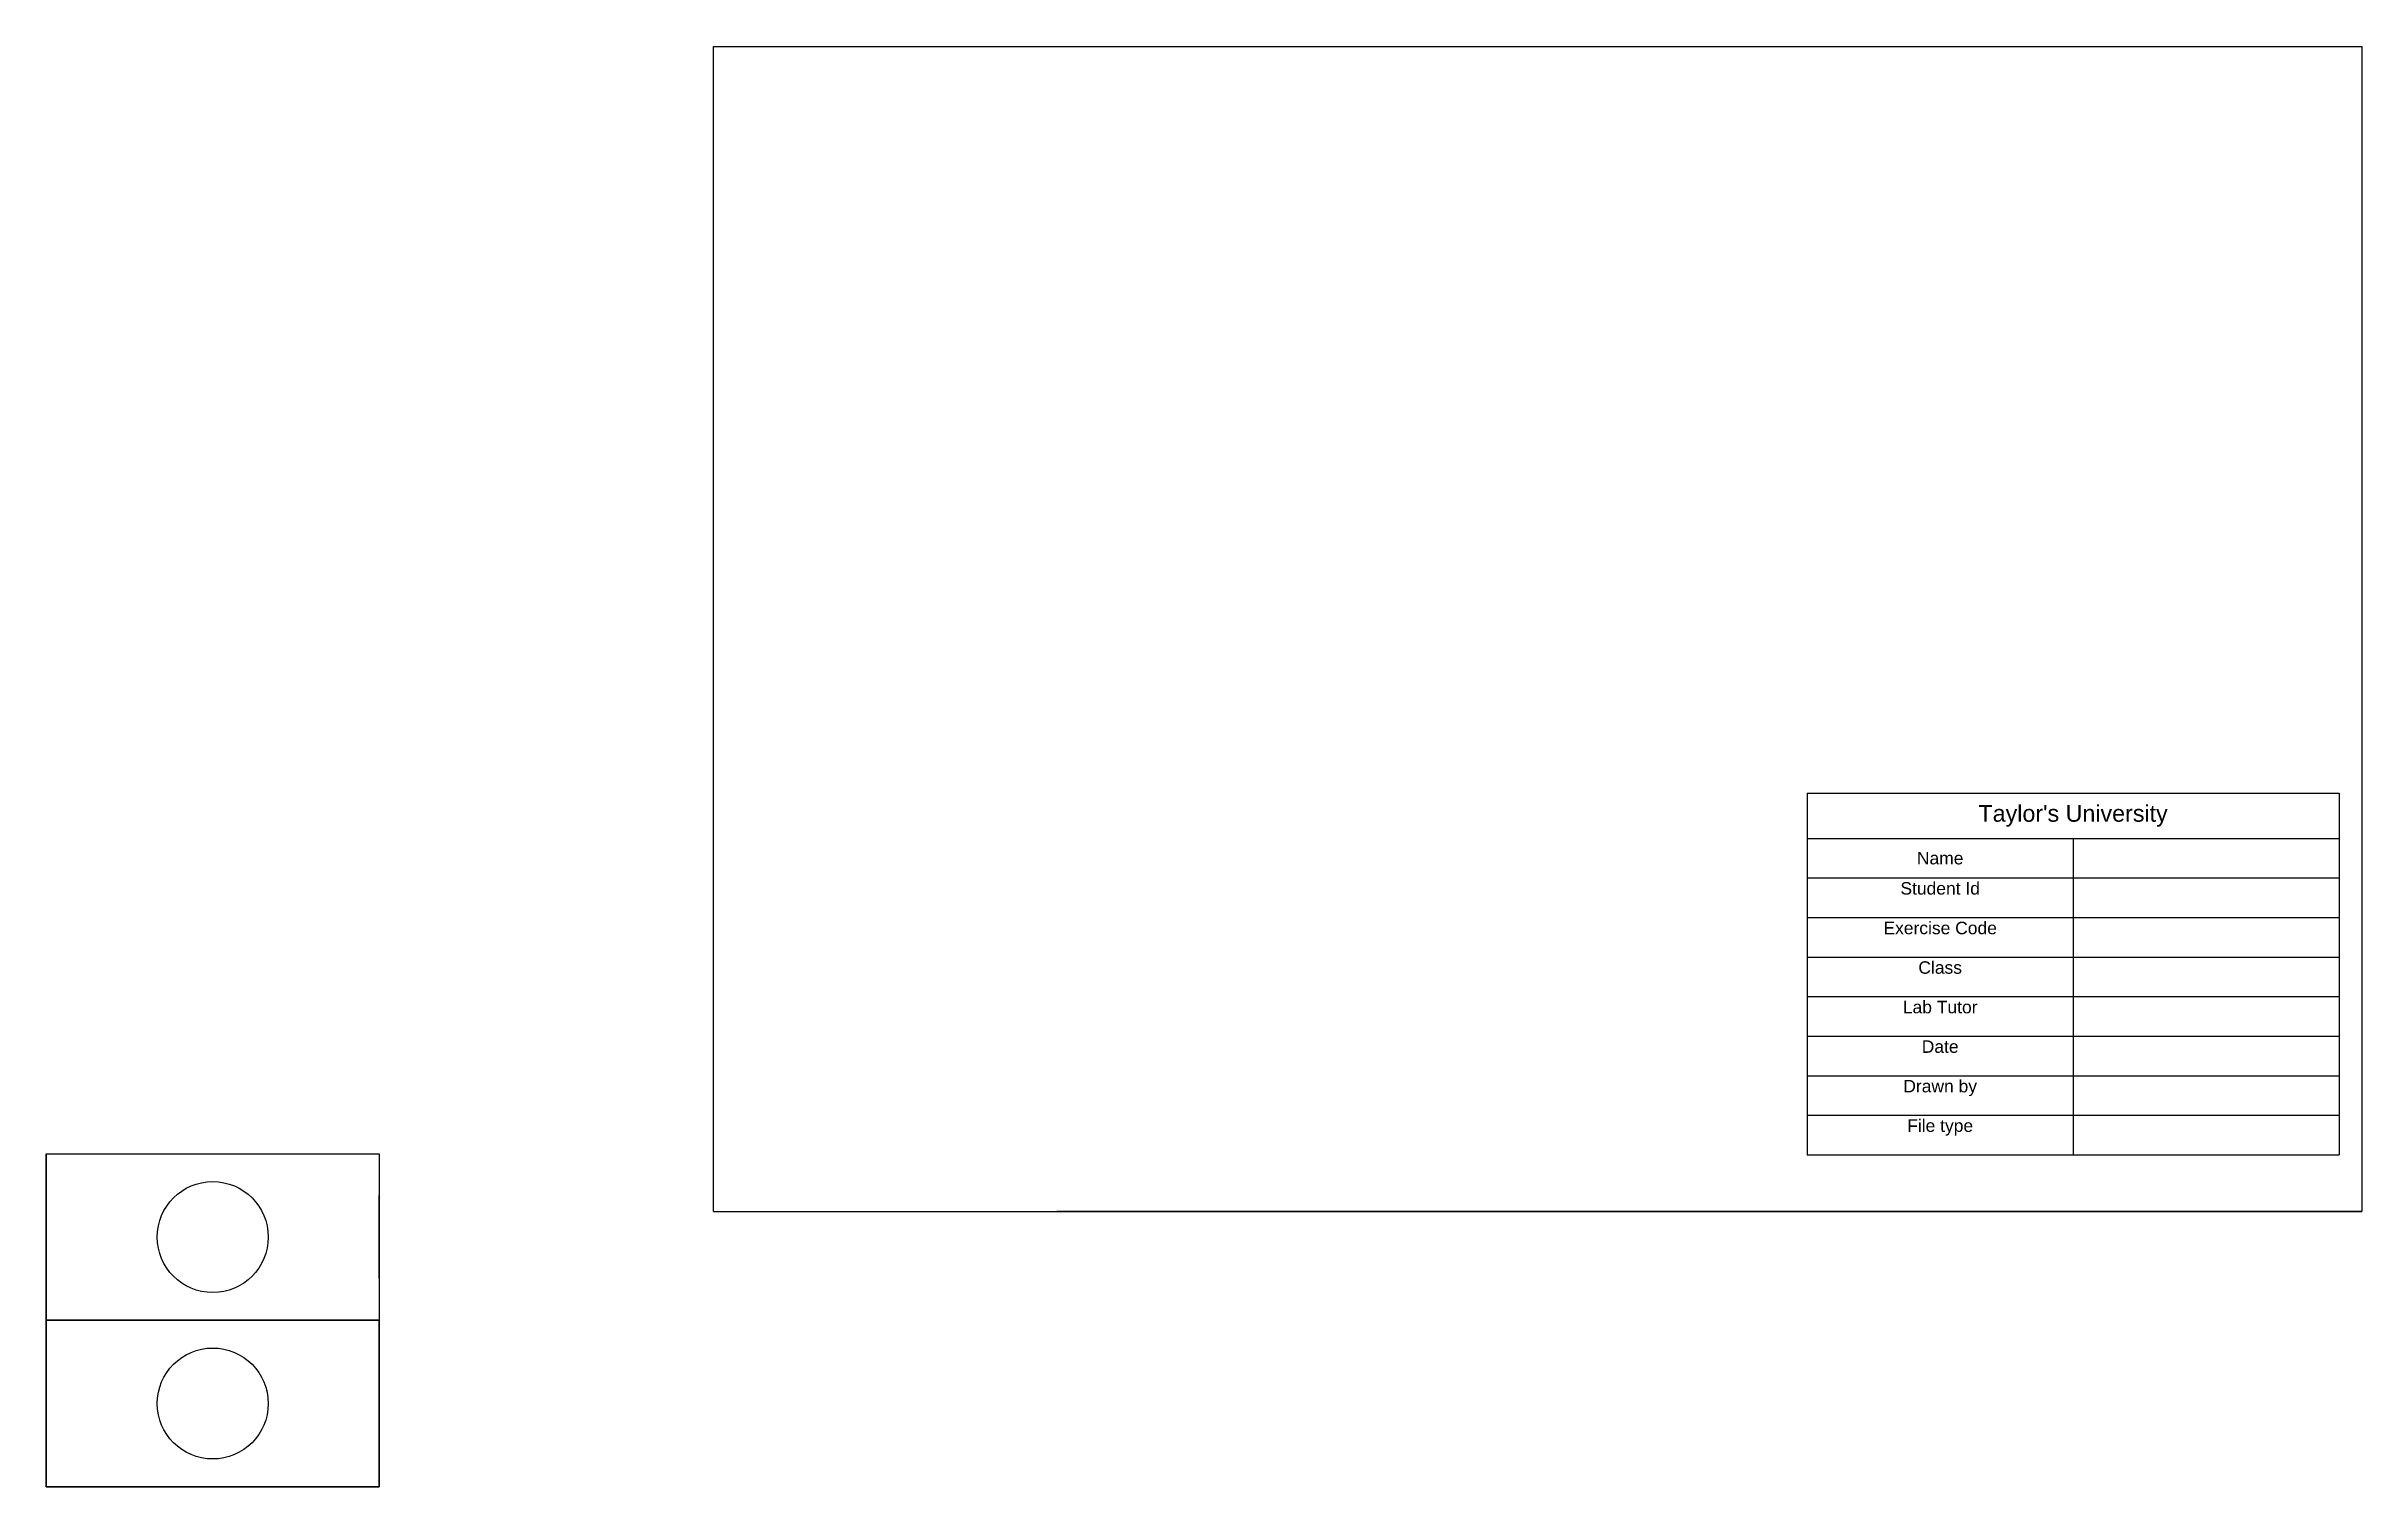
# Model space of a CAD drawing. Header units: millimetres. Extents: x 1771 to 3440, y 1217 to 2255.
import ezdxf

# ---------------------------------------------------------------- set-up
doc = ezdxf.new("R2010")
doc.units = ezdxf.units.MM
doc.styles.get("Standard").update_dxf_attribs({"font": 'arial.ttf'})

# ---------------------------------------------------------------- blocks, each defined once
blk = doc.blocks.new('*T1')
at = {"color": 0, "linetype": 'ByBlock', "lineweight": -2, "transparency": 16777216}
for p, q in [((0, 0), (383.4, 0)), ((0, 0), (0, -260.7)), ((383.4, 0), (383.4, -260.7)), ((0, -32.5), (383.4, -32.5)), ((191.7, -32.5), (191.7, -260.7)), ((0, -61), (383.4, -61)), ((0, -89.6), (383.4, -89.6)), ((0, -118.1), (383.4, -118.1)), ((0, -146.6), (383.4, -146.6)), ((0, -175.1), (383.4, -175.1)), ((0, -203.6), (383.4, -203.6)), ((0, -232.1), (383.4, -232.1)), ((0, -260.7), (383.4, -260.7))]:
    blk.add_line(p, q, dxfattribs=at)
at = {"color": 0, "transparency": 16777216}
for s, insert, char_height, width, attachment_point in [("Taylor's University", (191.7, -16.3), 12, 377.447, 5), ('Name', (95.9, -46.8), 9, 185.724, 5), ('Student Id', (95.9, -64), 9, 185.724, 2), ('Exercise Code', (95.9, -92.6), 9, 185.724, 2), ('Class', (95.9, -121.1), 9, 185.724, 2), ('Lab Tutor', (95.9, -149.6), 9, 185.724, 2), ('Date', (95.9, -178.1), 9, 185.724, 2), ('Drawn by', (95.9, -206.6), 9, 185.724, 2), ('File type', (95.9, -235.1), 9, 185.724, 2)]:
    blk.add_mtext(s, dxfattribs=dict(at, insert=insert, char_height=char_height, width=width, attachment_point=attachment_point))

msp = doc.modelspace()

# ---------------------------------------------------------------- linework, layer by layer
for p, q in [((2252, 2254.9), (3440, 2254.9)), ((2252, 1608.8), (2252, 2254.9)), ((3440, 2254.9), (3440, 1414.9)), ((2252, 1414.9), (2252, 1608.8)), ((1771.2, 1396.5, 90), (1771.2, 1456.5, 90)), ((1771.2, 1456.5, 90), (1891.2, 1456.5, 90)), ((1771.2, 1456.5, 90), (1771.2, 1456.5)), ((1771.2, 1456.5), (1771.2, 1336.5)), ((1771.2, 1456.5), (2011.2, 1456.5)), ((1891.2, 1456.5, 90), (2011.2, 1456.5, 90)), ((2011.2, 1456.5, 90), (2011.2, 1396.5, 90)), ((2011.2, 1456.5, 90), (2011.2, 1456.5, 45)), ((2011.2, 1456.5, 45), (2011.2, 1456.5)), ((2011.2, 1456.5), (2011.2, 1336.5)), ((2252, 1414.9), (3440, 1414.9)), ((3440, 1414.9), (2499.8, 1414.9)), ((1771.2, 1336.5, 90), (1771.2, 1396.5, 90)), ((2011.2, 1396.5, 90), (2011.2, 1336.5, 90)), ((1771.2, 1216.5, 30), (1771.2, 1336.5, 30)), ((1771.2, 1336.5, 30), (2011.2, 1336.5, 30)), ((2011.2, 1336.5, 90), (1771.2, 1336.5, 90)), ((1771.2, 1336.5, 90), (1771.2, 1336.5, 30)), ((1771.2, 1336.5, 30), (1771.2, 1336.5)), ((1771.2, 1336.5), (1771.2, 1216.5)), ((1771.2, 1336.5), (2011.2, 1336.5)), ((2011.2, 1276.5, 30), (2011.2, 1336.5, 30)), ((2011.2, 1336.5, 30), (2011.2, 1336.5)), ((2011.2, 1336.5), (2011.2, 1216.5)), ((2011.2, 1336.5, 30), (2011.2, 1336.5, 90)), ((2011.2, 1216.5, 30), (2011.2, 1276.5, 30)), ((2011.2, 1216.5), (1771.2, 1216.5)), ((1771.2, 1216.5, 30), (1771.2, 1216.5)), ((1771.2, 1216.5, 30), (1891.2, 1216.5, 30)), ((1891.2, 1216.5, 30), (2011.2, 1216.5, 30)), ((2011.2, 1216.5), (2011.2, 1216.5, 30))]:
    msp.add_line(p, q)
for centre in [(1891.2, 1396.5, 90), (1891.2, 1276.5, 30)]:
    msp.add_circle(centre, 40)
at = {"extrusion": (1, 0, 0)}
msp.add_circle((1396.5, 45, 2011.2), 30, dxfattribs=at)

# ---------------------------------------------------------------- block references
msp.add_blockref('*T1', (3040.3, 1716.4))

doc.saveas('drawing.dxf')
